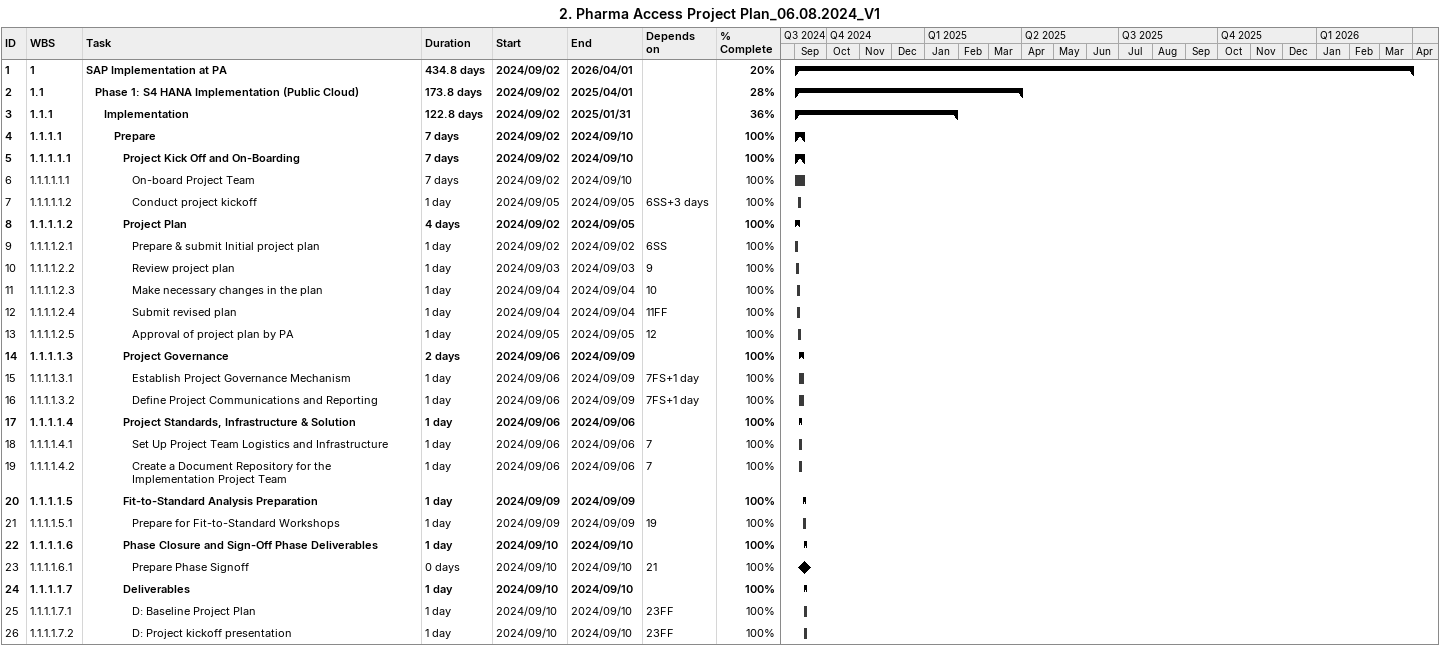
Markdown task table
2. Pharma Access Project Plan_06.08.2024_V1

| ID | WBS | Task | Duration | Start | Finish | Predecessors | % complete |
|---|---|---|---|---|---|---|---|
| 1 | 1 | **SAP Implementation at PA** | 434.8d | 2024-09-02 | 2026-04-01 |  | 20 |
| 2 | 1.1 | **Phase 1: S4 HANA Implementation (Public Cloud)** | 173.8d | 2024-09-02 | 2025-04-01 |  | 28 |
| 3 | 1.1.1 | **Implementation** | 122.8d | 2024-09-02 | 2025-01-31 |  | 36 |
| 4 | 1.1.1.1 | **Prepare** | 7d | 2024-09-02 | 2024-09-10 |  | 100 |
| 5 | 1.1.1.1.1 | **Project Kick Off and On-Boarding** | 7d | 2024-09-02 | 2024-09-10 |  | 100 |
| 6 | 1.1.1.1.1.1 | On-board Project Team | 7d | 2024-09-02 | 2024-09-10 |  | 100 |
| 7 | 1.1.1.1.1.2 | Conduct project kickoff | 1d | 2024-09-05 | 2024-09-05 | 6SS+3d | 100 |
| 8 | 1.1.1.1.2 | **Project Plan** | 4d | 2024-09-02 | 2024-09-05 |  | 100 |
| 9 | 1.1.1.1.2.1 | Prepare & submit Initial project plan | 1d | 2024-09-02 | 2024-09-02 | 6SS | 100 |
| 10 | 1.1.1.1.2.2 | Review project plan | 1d | 2024-09-03 | 2024-09-03 | 9 | 100 |
| 11 | 1.1.1.1.2.3 | Make necessary changes in the plan | 1d | 2024-09-04 | 2024-09-04 | 10 | 100 |
| 12 | 1.1.1.1.2.4 | Submit revised plan | 1d | 2024-09-04 | 2024-09-04 | 11FF | 100 |
| 13 | 1.1.1.1.2.5 | Approval of project plan by PA | 1d | 2024-09-05 | 2024-09-05 | 12 | 100 |
| 14 | 1.1.1.1.3 | **Project Governance** | 2d | 2024-09-06 | 2024-09-09 |  | 100 |
| 15 | 1.1.1.1.3.1 | Establish Project Governance Mechanism | 1d | 2024-09-06 | 2024-09-09 | 7FS+1d | 100 |
| 16 | 1.1.1.1.3.2 | Define Project Communications and Reporting | 1d | 2024-09-06 | 2024-09-09 | 7FS+1d | 100 |
| 17 | 1.1.1.1.4 | **Project Standards, Infrastructure & Solution** | 1d | 2024-09-06 | 2024-09-06 |  | 100 |
| 18 | 1.1.1.1.4.1 | Set Up Project Team Logistics and Infrastructure | 1d | 2024-09-06 | 2024-09-06 | 7 | 100 |
| 19 | 1.1.1.1.4.2 | Create a Document Repository for the Implementation Project Team | 1d | 2024-09-06 | 2024-09-06 | 7 | 100 |
| 20 | 1.1.1.1.5 | **Fit-to-Standard Analysis Preparation** | 1d | 2024-09-09 | 2024-09-09 |  | 100 |
| 21 | 1.1.1.1.5.1 | Prepare for Fit-to-Standard Workshops | 1d | 2024-09-09 | 2024-09-09 | 19 | 100 |
| 22 | 1.1.1.1.6 | **Phase Closure and Sign-Off Phase Deliverables** | 1d | 2024-09-10 | 2024-09-10 |  | 100 |
| 23 | 1.1.1.1.6.1 | Prepare Phase Signoff | 0d | 2024-09-10 | 2024-09-10 | 21 | 100 |
| 24 | 1.1.1.1.7 | **Deliverables** | 1d | 2024-09-10 | 2024-09-10 |  | 100 |
| 25 | 1.1.1.1.7.1 | D: Baseline Project Plan | 1d | 2024-09-10 | 2024-09-10 | 23FF | 100 |
| 26 | 1.1.1.1.7.2 | D: Project kickoff presentation | 1d | 2024-09-10 | 2024-09-10 | 23FF | 100 |
